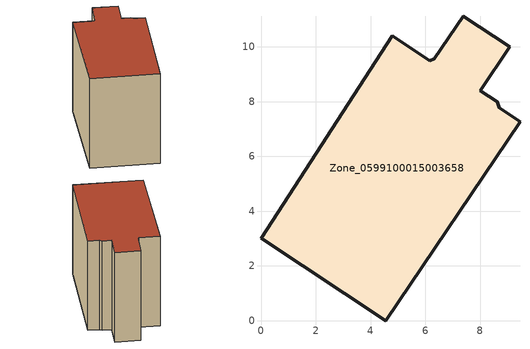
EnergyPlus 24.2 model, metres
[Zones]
Zone_0599100015003658
 floor ground (C_G): 8.71,7.77 9.46,7.27 4.56,0 0,3.02 4.8,10.4 6.17,9.48 6.32,9.57 7.38,11.11 9.07,10 8.01,8.4 8.63,8 z0.84
 wall outside (C_F): 9.07,10 7.38,11.11 6.32,9.57 6.17,9.48 4.8,10.4 0,3.02 4.56,0 9.46,7.27 8.71,7.77 8.63,8 8.01,8.4 9.07,10 z0.84:8.75
 roof outside (C_R): 9.46,7.27 8.71,7.77 8.63,8 8.01,8.4 9.07,10 7.38,11.11 6.32,9.57 6.17,9.48 4.8,10.4 0,3.02 4.56,0 z8.75
[BUILDING]
Pand.0599100015003658: North Axis=0; Terrain=City; Loads Convergence Tolerance Value=0.04; Temperature Convergence Tolerance Value=0.4; Solar Distribution=FullExterior; Maximum Number of Warmup Days=25; Minimum Number of Warmup Days=1
[Site:Location]
Rotterdam.The.Hague.AP_ZH_NLD Design_Conditions: Latitude=51.96; Longitude=4.45; Time Zone=1; Elevation=-4.5
[SITE:GROUNDTEMPERATURE:BUILDINGSURFACE]
18, 18, 18, 18, 18, 18, 18, 18, 18, 18, 18, 18
[MATERIAL] Thermal Absorptance=0.9; Solar Absorptance=0.7; Visible Absorptance=0.7
Name | Roughness | Thickness | Conductivity | Density | Specific Heat
G.TI.1965-1974 | MediumSmooth | 0.15 | 0.882353 | 540 | 1210
F.TI.1965-1974 | Rough | 0.3 | 0.697674 | 1920 | 840
R.TI.1965-1974 | MediumRough | 0.2 | 0.232558 | 1500 | 1000
[CONSTRUCTION]
C_G: G.TI.1965-1974
C_F: F.TI.1965-1974
C_R: R.TI.1965-1974
[ZONE]
Zone_0599100015003658: Type=1; Multiplier=1; Ceiling Height=Autocalculate; Volume=Autocalculate; Floor Area=autocalculate; Part of Total Floor Area=Yes
[ZONEINFILTRATION:DESIGNFLOWRATE]
Infil_Zone_0599100015003658: Zone or ZoneList or Space or SpaceList=Zone_0599100015003658; Schedule=AlwaysOn; Design Flow Rate Calculation Method=Flow/Area; Flow Rate per Floor Area=0.003; Constant Term Coefficient=1; Temperature Term Coefficient=0; Velocity Term Coefficient=0; Velocity Squared Term Coefficient=0
[HVACTEMPLATE:ZONE:IDEALLOADSAIRSYSTEM]
Zone_0599100015003658: Maximum Heating Supply Air Temperature=50; Minimum Cooling Supply Air Temperature=13; Maximum Heating Supply Air Humidity Ratio=0.0156; Minimum Cooling Supply Air Humidity Ratio=0.0077; Heating Limit=NoLimit; Cooling Limit=NoLimit; Dehumidification Control Type=ConstantSensibleHeatRatio; Cooling Sensible Heat Ratio=0.7; Dehumidification Setpoint=60; Humidification Control Type=None; Humidification Setpoint=30; Outdoor Air Method=None; Outdoor Air Flow Rate per Person=0.00944; Outdoor Air Flow Rate per Zone Floor Area=0; Outdoor Air Flow Rate per Zone=0; Demand Controlled Ventilation Type=None; Outdoor Air Economizer Type=NoEconomizer; Heat Recovery Type=None; Sensible Heat Recovery Effectiveness=0.7; Latent Heat Recovery Effectiveness=0.65
[ZONECONTROL:THERMOSTAT]
ThermostatControl_Zone_0599100015003658: Zone or ZoneList=Zone_0599100015003658; Control Type Schedule=DualSetpointControlType; Control 1=Thermostat_Zone_0599100015003658; Temperature Difference Between Cutout And Setpoint=0
[THERMOSTATSETPOINT:DUALSETPOINT]
Thermostat_Zone_0599100015003658: Heating Setpoint Temperature Schedule=HeatingSetpoint_Zone_0599100015003658; Cooling Setpoint Temperature Schedule=CoolingSetpoint_Zone_0599100015003658
[SCHEDULE:COMPACT]
HeatingSetpoint_Zone_0599100015003658: Through: 12/31, For: AllDays, Until: 24:00, 21
CoolingSetpoint_Zone_0599100015003658: Through: 12/31, For: AllDays, Until: 24:00, 24
DualSetpointControlType: Through: 12/31, For: AllDays, Until: 24:00, 4
AlwaysOn: Through: 12/31, For: AllDays, Until: 24:00, 1
